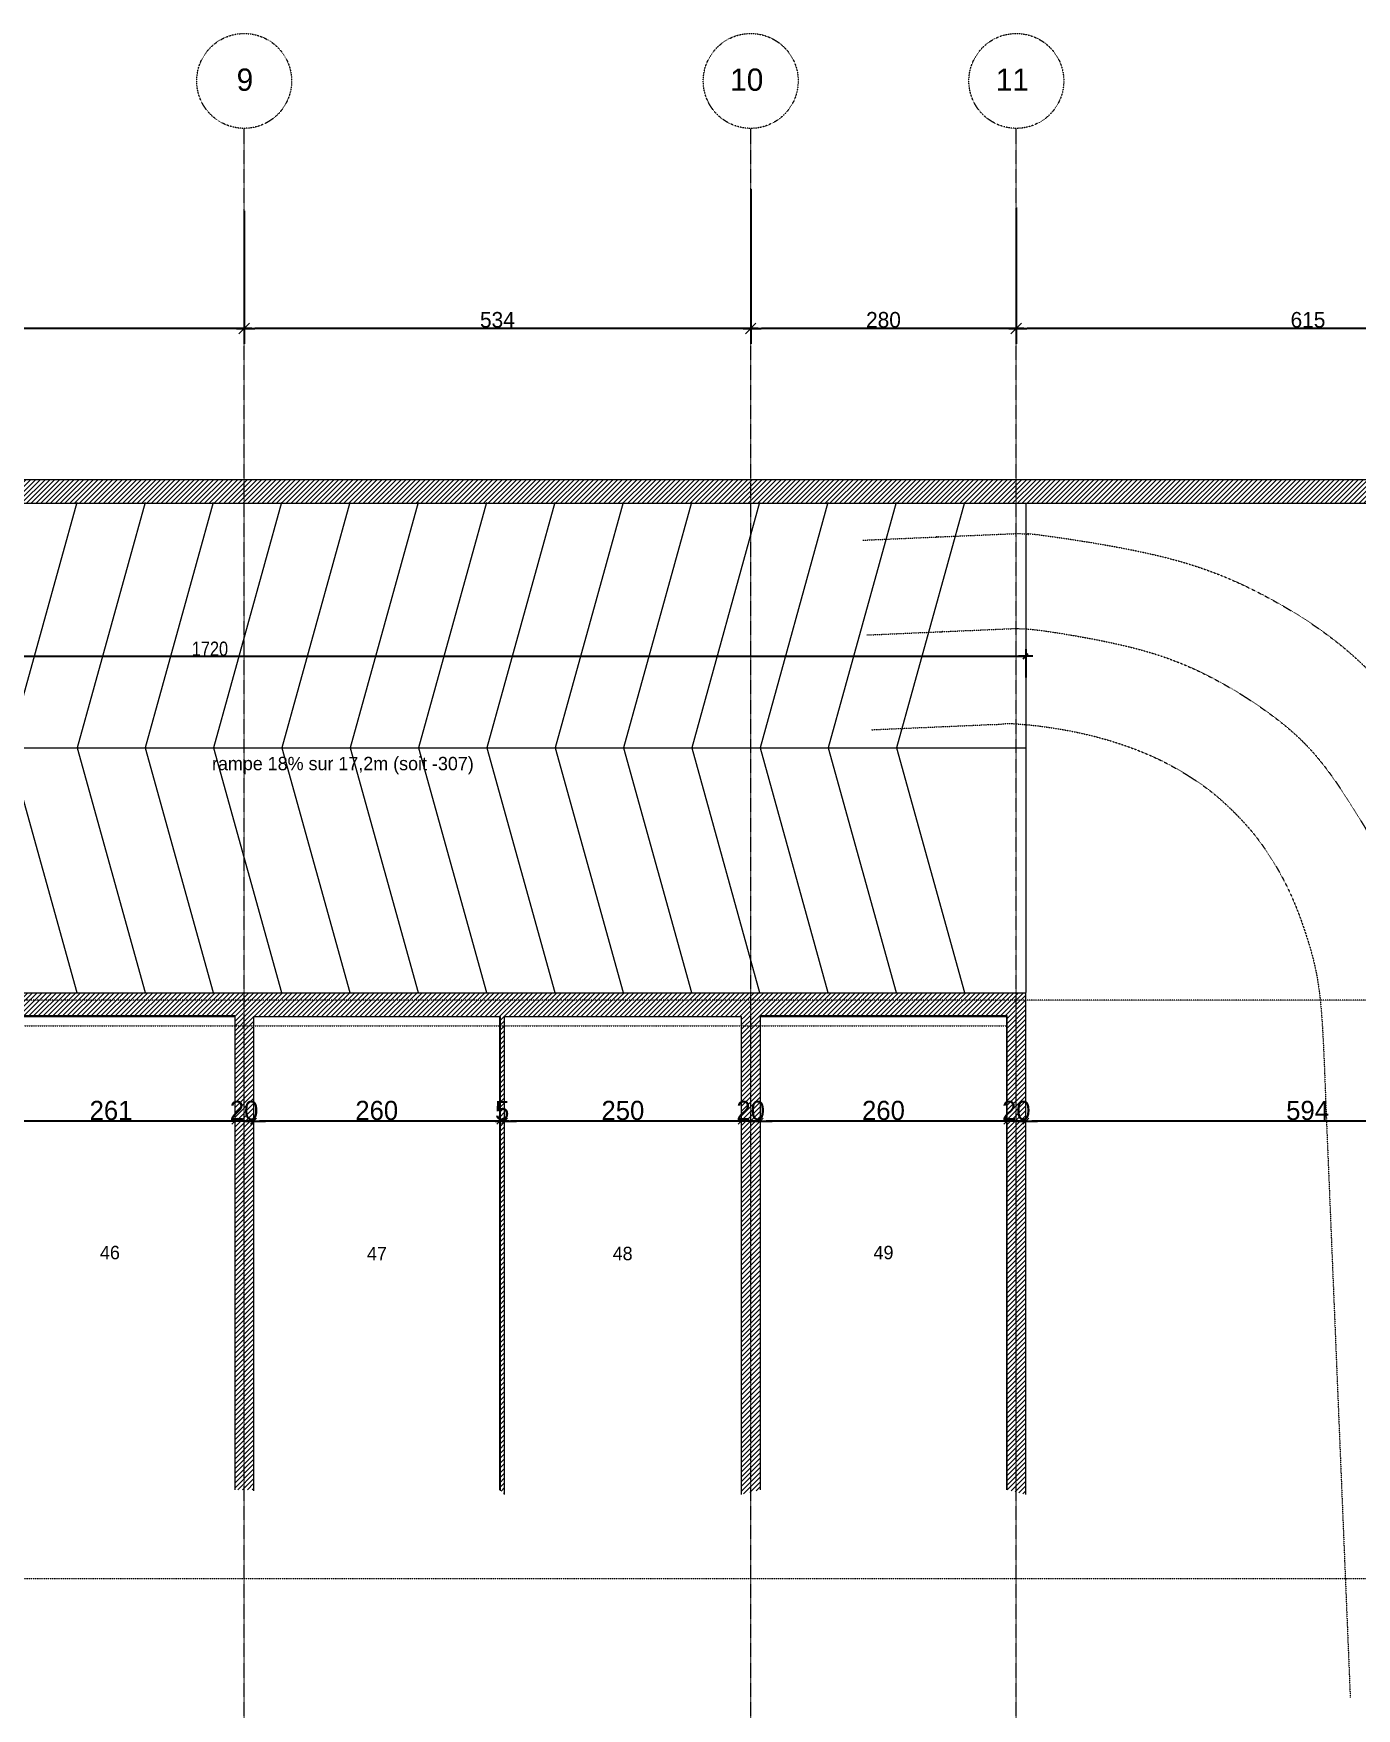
# Model space of a CAD drawing. Header units: millimetres. Extents: x -26249 to 60250, y -21218 to 23336.
# Drawn here: x 14991 to 16386, y -14544 to -12779 of the extents above; entities that cross this region are included whole.
import ezdxf

# ---------------------------------------------------------------- set-up
doc = ezdxf.new("R2010")
doc.units = ezdxf.units.MM
for name, pattern in [('Style de ligne -1', [0.41664, 0.20828, -0.20836]), ('Style de ligne -6', [1.04164, 0.625, -0.20828, 0.06943, -0.13893]), ('VW-01', [0.41656, 0.20828, -0.20828])]:
    doc.linetypes.add(name, pattern=pattern)
doc.layers.add('01_cote_gen', color=4, linetype='Continuous')
doc.layers.add('AA_COTES', color=2, linetype='Continuous')
for name, color, linetype, lineweight in [('B GÈnÈral_Hatch', 7, 'Continuous', 5), ('B Général', 7, 'Continuous', 5), ('C ANNOTATIONS-cotation', 7, 'Continuous', 5), ('C ANNOTATIONS-texte', 7, 'Continuous', 5)]:
    doc.layers.add(name, color=color, linetype=linetype, lineweight=lineweight)
doc.layers.add('C ANNOTATIONS-axes horizontaux', color=1, linetype='Style de ligne -1', lineweight=13, true_color=0xff0000)
doc.styles.add('Arial', font='arial.ttf')
doc.styles.add('Eurostile', font='')
doc.styles.add('STYLE2', font='ARIALN.TTF')
doc.styles.get('Eurostile').set_extended_font_data('Eurostile')
doc.dimstyles.new('100é', dxfattribs={"dimtxt": 20.229601, "dimasz": 6.232178, "dimexe": 10, "dimexo": 25, "dimgap": 1, "dimtad": 1, "dimdec": 1, "dimtxsty": 'Arial', "dimblk": 'VW_SLASH', "dimblk1": 'VW_SLASH', "dimblk2": 'VW_SLASH', "dimcen": 0, "dimdle": 10, "dimazin": 0, "dimtfac": 1, "dimtdec": 1, "dimtix": 1, "dimtmove": 0, "dimatfit": 0, "dimldrblk": 'VW_FILLEDARROW', "dimfxl": 25, "dimfxlon": 1, "dimfrac": 2, "dimtolj": 1, "dimarcsym": 0})
doc.dimstyles.new('Arch', dxfattribs={"dimtxt": 20.229601, "dimasz": 11.224121, "dimexe": 15.875, "dimexo": 7.9375, "dimgap": 7.9375, "dimtad": 1, "dimdec": 1, "dimtxsty": 'Arial', "dimblk": 'VW_SLASH-1', "dimblk1": 'VW_SLASH-1', "dimblk2": 'VW_SLASH-1', "dimcen": 0, "dimdle": 7.9375, "dimazin": 0, "dimtfac": 1, "dimtdec": 1, "dimtix": 1, "dimtmove": 0, "dimatfit": 0, "dimldrblk": 'VW_FILLEDARROW-1', "dimfxl": 1, "dimfrac": 2, "dimtolj": 1, "dimarcsym": 0})
doc.dimstyles.new('JB50', dxfattribs={"dimscale": 0.1, "dimtxt": 150, "dimasz": 15, "dimexe": 0.1, "dimexo": 0.1, "dimgap": 0.09, "dimtad": 1, "dimdec": 1, "dimdsep": 46, "dimtxsty": 'STYLE2', "dimblk1": 'BOND_G', "dimblk2": 'BOND_D', "dimsah": 1, "dimcen": 1.5, "dimdle": 0.01, "dimse1": 1, "dimse2": 1, "dimclrd": 4, "dimclre": 2, "dimclrt": 6, "dimazin": 2, "dimtfac": 2.333333, "dimtdec": 1, "dimtix": 1, "dimtmove": 2, "dimatfit": 3, "dimldrblk": 'BOND_G', "dimfxl": 1, "dimtolj": 1, "dimtzin": 0, "dimarcsym": 0})
pattern_1 = [(45, (7591.0607, -18699.019), (2.4253472, -2.6458333), [])]

# ---------------------------------------------------------------- blocks, each defined once
blk = doc.blocks.new('Objet Paramétrique-5')
at = {"layer": 'B Général', "color": 7, "linetype": 'Continuous', "lineweight": 5}
for p, q in [((0, 0), (0, 500)), ((250, 0), (250, 500)), ((0, 0), (250, 0))]:
    blk.add_line(p, q, dxfattribs=at)
at = {"layer": 'B Général', "color": 7, "extrusion": (0, 0, -1), "insert": (125, 250), "char_height": 14.12, "attachment_point": 5, "text_direction": (1, 0, 0), "line_spacing_factor": 0.894142, "style": 'Eurostile'}
blk.add_mtext('48', dxfattribs=at)
blk = doc.blocks.new('Objet Paramétrique-6')
at = {"layer": 'B Général', "color": 7, "linetype": 'Continuous', "lineweight": 5}
for p, q in [((0, 0), (0, 500)), ((260, 0), (260, 500)), ((0, 0), (260, 0))]:
    blk.add_line(p, q, dxfattribs=at)
at = {"layer": 'B Général', "color": 7, "extrusion": (0, 0, -1), "insert": (130, 250), "char_height": 14.12, "attachment_point": 5, "text_direction": (1, 0, 0), "line_spacing_factor": 0.894142, "style": 'Eurostile'}
blk.add_mtext('47', dxfattribs=at)
blk = doc.blocks.new('Objet Paramétrique-7')
at = {"layer": 'B Général', "color": 7, "linetype": 'Continuous', "lineweight": 5}
for p, q in [((0, 0), (0, 500)), ((263, 0), (263, 500)), ((526, 0), (526, 500)), ((0, 0), (526, 0))]:
    blk.add_line(p, q, dxfattribs=at)
at = {"layer": 'B Général', "color": 7, "extrusion": (0, 0, -1), "char_height": 14.12, "attachment_point": 5, "text_direction": (1, 0, 0), "line_spacing_factor": 0.894142, "style": 'Eurostile'}
for s, insert in [('45', (131.5, 250)), ('46', (394.5, 250))]:
    blk.add_mtext(s, dxfattribs=dict(at, insert=insert))
blk = doc.blocks.new('Objet Paramétrique-8')
at = {"layer": 'B Général', "color": 7, "linetype": 'Continuous', "lineweight": 5}
for p, q in [((0, 0), (0, 500)), ((260, 0), (260, 500)), ((0, 0), (260, 0))]:
    blk.add_line(p, q, dxfattribs=at)
at = {"layer": 'B Général', "color": 7, "extrusion": (0, 0, -1), "insert": (130, 250), "char_height": 14.12, "attachment_point": 5, "text_direction": (1, 0, 0), "line_spacing_factor": 0.894142, "style": 'Eurostile'}
blk.add_mtext('49', dxfattribs=at)
blk = doc.blocks.new('Groupe-27-1')
at = {"layer": 'B GÈnÈral_Hatch', "linetype": 'Continuous', "lineweight": 0}
blk.add_hatch(color=7, dxfattribs=at).paths.add_polyline_path([(8889.6, 4175.6), (8888.5, 4170.5), (8886.9, 4175.5)])
at = {"layer": 'B Général', "color": 7, "lineweight": 5, "flags": 128}
blk.add_lwpolyline([(8889.6, 4175.6), (8888.5, 4170.5), (8886.9, 4175.5)], close=True, dxfattribs=at)
at = {"layer": 'B Général', "color": 7, "linetype": 'VW-01', "lineweight": 5}
for points, knots in [([(8274.7, 5386.3), (8356.5, 5389.9), (8438.4, 5393.4), (8444.5, 5393), (8450.7, 5392.5), (8894.8, 5356.7), (8956.4, 4924.5), (8957.1, 4919.5), (8957.8, 4914.6), (8973.1, 4544.6), (8988.4, 4174.6)], [0, 0, 0, 1, 1, 2, 2, 3, 3, 4, 4, 5, 5, 5]), ([(8279, 5286.4), (8357.8, 5289.9), (8436.5, 5293.3), (8439.6, 5293), (8442.7, 5292.8), (8807.1, 5263.4), (8857.4, 4910.4), (8857.7, 4907.9), (8858.1, 4905.4), (8873.3, 4538), (8888.5, 4170.5)], [0, 0, 0, 1, 1, 2, 2, 3, 3, 4, 4, 5, 5, 5]), ([(8283.3, 5186.5), (8359, 5189.8), (8434.7, 5193.1), (8719.4, 5170.2), (8758.4, 4896.3), (8773.5, 4531.3), (8788.5, 4166.4)], [0, 0, 0, 1, 1, 2, 2, 3, 3, 3])]:
    blk.add_open_spline(points, degree=2, knots=knots, dxfattribs=at)
blk = doc.blocks.new('Groupe-28-1')
at = {"layer": 'B Général', "color": 7, "linetype": 'Continuous', "lineweight": 5}
for p, q in [((6726.5, 4909.9), (6726.5, 5425.3)), ((8446.5, 5425.4), (8446.5, 4909.4))]:
    blk.add_line(p, q, dxfattribs=at)
at = {"layer": 'B Général', "color": 140, "linetype": 'Continuous', "lineweight": 5, "true_color": 0x02abea}
blk.add_line((6726.5, 5167.6), (8446.5, 5167.6), dxfattribs=at)
at = {"layer": 'B Général', "color": 7, "linetype": 'Continuous', "lineweight": 5, "flags": 128}
for points in [[(6798.1, 5425.9), (6726.5, 5167.6), (6798.1, 4909.4)], [(6870, 5425.9), (6798.3, 5167.6), (6870, 4909.4)], [(6942, 5425.9), (6870.3, 5167.6), (6942, 4909.4)], [(7014, 5425.9), (6942.3, 5167.6), (7014, 4909.4)], [(7086, 5425.9), (7014.3, 5167.6), (7086, 4909.4)], [(7158, 5425.9), (7086.3, 5167.6), (7158, 4909.4)], [(7230, 5425.9), (7158.3, 5167.6), (7230, 4909.4)], [(7302, 5425.9), (7230.3, 5167.6), (7302, 4909.4)], [(7374, 5425.9), (7302.3, 5167.6), (7374, 4909.4)], [(7446, 5425.9), (7374.3, 5167.6), (7446, 4909.4)], [(7518, 5425.9), (7446.3, 5167.6), (7518, 4909.4)], [(7589.9, 5425.9), (7518.3, 5167.6), (7589.9, 4909.4)], [(7661.9, 5425.9), (7590.3, 5167.6), (7661.9, 4909.4)], [(7733.9, 5425.9), (7662.3, 5167.6), (7733.9, 4909.4)], [(7805.9, 5425.9), (7734.3, 5167.6), (7805.9, 4909.4)], [(7877.9, 5425.9), (7806.3, 5167.6), (7877.9, 4909.4)], [(7949.9, 5425.9), (7878.3, 5167.6), (7949.9, 4909.4)], [(8021.9, 5425.9), (7950.3, 5167.6), (8021.9, 4909.4)], [(8093.9, 5425.9), (8022.3, 5167.6), (8093.9, 4909.4)], [(8165.9, 5425.9), (8094.3, 5167.6), (8165.9, 4909.4)], [(8237.9, 5425.9), (8166.3, 5167.6), (8237.9, 4909.4)], [(8309.9, 5425.9), (8238.3, 5167.6), (8309.9, 4909.4)], [(8381.9, 5425.9), (8310.3, 5167.6), (8381.9, 4909.4)]]:
    blk.add_lwpolyline(points, dxfattribs=at)
blk = doc.blocks.new('VW_SLASH')
at = {"color": 0, "linetype": 'ByBlock', "lineweight": -2}
blk.add_line((1.6, 0), (-1, 0), dxfattribs=at)
at = {"color": 0, "linetype": 'Continuous', "lineweight": 20, "flags": 128}
blk.add_lwpolyline([(0.5, 0.5), (-0.5, -0.5)], dxfattribs=at)
blk = doc.blocks.new('*D861')
at = {"layer": 'C ANNOTATIONS-cotation', "color": 0, "linetype": 'Continuous', "lineweight": -2, "transparency": 16777216}
blk.add_line((15197.3, -13925), (14949.2, -13925), dxfattribs=at)
at = {"layer": 'Defpoints', "color": 0, "linetype": 'Continuous', "transparency": 16777216}
for p in [(14942.9, -13827.4), (15203.5, -13827.4), (14942.9, -13925)]:
    blk.add_point(p, dxfattribs=at)
at = {"layer": 'C ANNOTATIONS-cotation', "color": 0, "linetype": 'Continuous', "lineweight": -2, "transparency": 16777216, "xscale": 6.232177734375, "yscale": 6.232177734375, "zscale": 6.232177734375, "rotation": 180}
blk.add_blockref('VW_SLASH', (14942.9, -13925), dxfattribs=at)
at = {"layer": 'C ANNOTATIONS-cotation', "color": 0, "linetype": 'Continuous', "lineweight": -2, "transparency": 16777216, "xscale": 6.232177734375, "yscale": 6.232177734375, "zscale": 6.232177734375}
blk.add_blockref('VW_SLASH', (15203.5, -13925), dxfattribs=at)
at = {"layer": 'C ANNOTATIONS-cotation', "color": 0, "linetype": 'Continuous', "lineweight": 5, "transparency": 16777216, "insert": (15073.2, -13913.9), "char_height": 20.23, "attachment_point": 5, "style": 'Eurostile'}
blk.add_mtext('\\A1;261', dxfattribs=at)
blk = doc.blocks.new('VW_FILLEDARROW')
at = {"linetype": 'Continuous', "lineweight": 0}
blk.add_hatch(color=0, dxfattribs=at).paths.add_polyline_path([(-1.6, 0.43), (0, 0), (-1.6, -0.43)])
at = {"color": 0, "linetype": 'Continuous', "lineweight": 5, "flags": 128}
blk.add_lwpolyline([(-1.6, 0.43), (0, 0), (-1.6, -0.43)], close=True, dxfattribs=at)
blk = doc.blocks.new('*D862')
at = {"layer": 'C ANNOTATIONS-cotation', "color": 0, "linetype": 'Continuous', "lineweight": -2, "transparency": 16777216}
for p, q in [((15197.3, -13925), (15191.1, -13925)), ((15223.5, -13925), (15203.5, -13925)), ((15229.8, -13925), (15236, -13925))]:
    blk.add_line(p, q, dxfattribs=at)
at = {"layer": 'Defpoints', "color": 0, "linetype": 'Continuous', "transparency": 16777216}
for p in [(15203.5, -13827.4), (15223.5, -13839), (15203.5, -13925)]:
    blk.add_point(p, dxfattribs=at)
at = {"layer": 'C ANNOTATIONS-cotation', "color": 0, "linetype": 'Continuous', "lineweight": -2, "transparency": 16777216, "xscale": 6.232177734375, "yscale": 6.232177734375, "zscale": 6.232177734375}
blk.add_blockref('VW_SLASH', (15203.5, -13925), dxfattribs=at)
at = {"layer": 'C ANNOTATIONS-cotation', "color": 0, "linetype": 'Continuous', "lineweight": -2, "transparency": 16777216, "xscale": 6.232177734375, "yscale": 6.232177734375, "zscale": 6.232177734375, "rotation": 180}
blk.add_blockref('VW_SLASH', (15223.5, -13925), dxfattribs=at)
at = {"layer": 'C ANNOTATIONS-cotation', "color": 0, "linetype": 'Continuous', "lineweight": 5, "transparency": 16777216, "insert": (15213.5, -13913.9), "char_height": 20.23, "attachment_point": 5, "style": 'Eurostile'}
blk.add_mtext('\\A1;20', dxfattribs=at)
blk = doc.blocks.new('*D863')
at = {"layer": 'C ANNOTATIONS-cotation', "color": 0, "linetype": 'Continuous', "lineweight": -2, "transparency": 16777216}
blk.add_line((15476.8, -13925), (15229.8, -13925), dxfattribs=at)
at = {"layer": 'Defpoints', "color": 0, "linetype": 'Continuous', "transparency": 16777216}
for p in [(15223.5, -13839), (15483, -13850.6), (15223.5, -13925)]:
    blk.add_point(p, dxfattribs=at)
at = {"layer": 'C ANNOTATIONS-cotation', "color": 0, "linetype": 'Continuous', "lineweight": -2, "transparency": 16777216, "xscale": 6.232177734375, "yscale": 6.232177734375, "zscale": 6.232177734375, "rotation": 180}
blk.add_blockref('VW_SLASH', (15223.5, -13925), dxfattribs=at)
at = {"layer": 'C ANNOTATIONS-cotation', "color": 0, "linetype": 'Continuous', "lineweight": -2, "transparency": 16777216, "xscale": 6.232177734375, "yscale": 6.232177734375, "zscale": 6.232177734375}
blk.add_blockref('VW_SLASH', (15483, -13925), dxfattribs=at)
at = {"layer": 'C ANNOTATIONS-cotation', "color": 0, "linetype": 'Continuous', "lineweight": 5, "transparency": 16777216, "insert": (15353.3, -13913.9), "char_height": 20.23, "attachment_point": 5, "style": 'Eurostile'}
blk.add_mtext('\\A1;260', dxfattribs=at)
blk = doc.blocks.new('*D864')
at = {"layer": 'C ANNOTATIONS-cotation', "color": 0, "linetype": 'Continuous', "lineweight": -2, "transparency": 16777216}
for p, q in [((15476.8, -13925), (15470.6, -13925)), ((15488, -13925), (15483, -13925)), ((15494.3, -13925), (15500.5, -13925))]:
    blk.add_line(p, q, dxfattribs=at)
at = {"layer": 'Defpoints', "color": 0, "linetype": 'Continuous', "transparency": 16777216}
for p in [(15488, -13833.8), (15483, -13850.6), (15483, -13925)]:
    blk.add_point(p, dxfattribs=at)
at = {"layer": 'C ANNOTATIONS-cotation', "color": 0, "linetype": 'Continuous', "lineweight": -2, "transparency": 16777216, "xscale": 6.232177734375, "yscale": 6.232177734375, "zscale": 6.232177734375}
blk.add_blockref('VW_SLASH', (15483, -13925), dxfattribs=at)
at = {"layer": 'C ANNOTATIONS-cotation', "color": 0, "linetype": 'Continuous', "lineweight": -2, "transparency": 16777216, "xscale": 6.232177734375, "yscale": 6.232177734375, "zscale": 6.232177734375, "rotation": 180}
blk.add_blockref('VW_SLASH', (15488, -13925), dxfattribs=at)
at = {"layer": 'C ANNOTATIONS-cotation', "color": 0, "linetype": 'Continuous', "lineweight": 5, "transparency": 16777216, "insert": (15485.5, -13913.9), "char_height": 20.23, "attachment_point": 5, "style": 'Eurostile'}
blk.add_mtext('\\A1;5', dxfattribs=at)
blk = doc.blocks.new('*D865')
at = {"layer": 'C ANNOTATIONS-cotation', "color": 0, "linetype": 'Continuous', "lineweight": -2, "transparency": 16777216}
blk.add_line((15731.3, -13925), (15494.3, -13925), dxfattribs=at)
at = {"layer": 'Defpoints', "color": 0, "linetype": 'Continuous', "transparency": 16777216}
for p in [(15488, -13833.8), (15737.5, -13836.4), (15488, -13925)]:
    blk.add_point(p, dxfattribs=at)
at = {"layer": 'C ANNOTATIONS-cotation', "color": 0, "linetype": 'Continuous', "lineweight": -2, "transparency": 16777216, "xscale": 6.232177734375, "yscale": 6.232177734375, "zscale": 6.232177734375, "rotation": 180}
blk.add_blockref('VW_SLASH', (15488, -13925), dxfattribs=at)
at = {"layer": 'C ANNOTATIONS-cotation', "color": 0, "linetype": 'Continuous', "lineweight": -2, "transparency": 16777216, "xscale": 6.232177734375, "yscale": 6.232177734375, "zscale": 6.232177734375}
blk.add_blockref('VW_SLASH', (15737.5, -13925), dxfattribs=at)
at = {"layer": 'C ANNOTATIONS-cotation', "color": 0, "linetype": 'Continuous', "lineweight": 5, "transparency": 16777216, "insert": (15612.8, -13913.9), "char_height": 20.23, "attachment_point": 5, "style": 'Eurostile'}
blk.add_mtext('\\A1;250', dxfattribs=at)
blk = doc.blocks.new('*D866')
at = {"layer": 'C ANNOTATIONS-cotation', "color": 0, "linetype": 'Continuous', "lineweight": -2, "transparency": 16777216}
for p, q in [((15731.3, -13925), (15725.1, -13925)), ((15757.5, -13925), (15737.5, -13925)), ((15763.8, -13925), (15770, -13925))]:
    blk.add_line(p, q, dxfattribs=at)
at = {"layer": 'Defpoints', "color": 0, "linetype": 'Continuous', "transparency": 16777216}
for p in [(15737.5, -13836.4), (15757.5, -13836.4), (15737.5, -13925)]:
    blk.add_point(p, dxfattribs=at)
at = {"layer": 'C ANNOTATIONS-cotation', "color": 0, "linetype": 'Continuous', "lineweight": -2, "transparency": 16777216, "xscale": 6.232177734375, "yscale": 6.232177734375, "zscale": 6.232177734375}
blk.add_blockref('VW_SLASH', (15737.5, -13925), dxfattribs=at)
at = {"layer": 'C ANNOTATIONS-cotation', "color": 0, "linetype": 'Continuous', "lineweight": -2, "transparency": 16777216, "xscale": 6.232177734375, "yscale": 6.232177734375, "zscale": 6.232177734375, "rotation": 180}
blk.add_blockref('VW_SLASH', (15757.5, -13925), dxfattribs=at)
at = {"layer": 'C ANNOTATIONS-cotation', "color": 0, "linetype": 'Continuous', "lineweight": 5, "transparency": 16777216, "insert": (15747.5, -13913.9), "char_height": 20.23, "attachment_point": 5, "style": 'Eurostile'}
blk.add_mtext('\\A1;20', dxfattribs=at)
blk = doc.blocks.new('*D867')
at = {"layer": 'C ANNOTATIONS-cotation', "color": 0, "linetype": 'Continuous', "lineweight": -2, "transparency": 16777216}
blk.add_line((16011.3, -13925), (15763.8, -13925), dxfattribs=at)
at = {"layer": 'Defpoints', "color": 0, "linetype": 'Continuous', "transparency": 16777216}
for p in [(15757.5, -13836.4), (16017.5, -13843), (15757.5, -13925)]:
    blk.add_point(p, dxfattribs=at)
at = {"layer": 'C ANNOTATIONS-cotation', "color": 0, "linetype": 'Continuous', "lineweight": -2, "transparency": 16777216, "xscale": 6.232177734375, "yscale": 6.232177734375, "zscale": 6.232177734375, "rotation": 180}
blk.add_blockref('VW_SLASH', (15757.5, -13925), dxfattribs=at)
at = {"layer": 'C ANNOTATIONS-cotation', "color": 0, "linetype": 'Continuous', "lineweight": -2, "transparency": 16777216, "xscale": 6.232177734375, "yscale": 6.232177734375, "zscale": 6.232177734375}
blk.add_blockref('VW_SLASH', (16017.5, -13925), dxfattribs=at)
at = {"layer": 'C ANNOTATIONS-cotation', "color": 0, "linetype": 'Continuous', "lineweight": 5, "transparency": 16777216, "insert": (15887.5, -13913.9), "char_height": 20.23, "attachment_point": 5, "style": 'Eurostile'}
blk.add_mtext('\\A1;260', dxfattribs=at)
blk = doc.blocks.new('*D868')
at = {"layer": 'C ANNOTATIONS-cotation', "color": 0, "linetype": 'Continuous', "lineweight": -2, "transparency": 16777216}
for p, q in [((16011.3, -13925), (16005.1, -13925)), ((16037.5, -13925), (16017.5, -13925)), ((16043.8, -13925), (16050, -13925))]:
    blk.add_line(p, q, dxfattribs=at)
at = {"layer": 'Defpoints', "color": 0, "linetype": 'Continuous', "transparency": 16777216}
for p in [(16017.5, -13843), (16037.5, -13843), (16017.5, -13925)]:
    blk.add_point(p, dxfattribs=at)
at = {"layer": 'C ANNOTATIONS-cotation', "color": 0, "linetype": 'Continuous', "lineweight": -2, "transparency": 16777216, "xscale": 6.232177734375, "yscale": 6.232177734375, "zscale": 6.232177734375}
blk.add_blockref('VW_SLASH', (16017.5, -13925), dxfattribs=at)
at = {"layer": 'C ANNOTATIONS-cotation', "color": 0, "linetype": 'Continuous', "lineweight": -2, "transparency": 16777216, "xscale": 6.232177734375, "yscale": 6.232177734375, "zscale": 6.232177734375, "rotation": 180}
blk.add_blockref('VW_SLASH', (16037.5, -13925), dxfattribs=at)
at = {"layer": 'C ANNOTATIONS-cotation', "color": 0, "linetype": 'Continuous', "lineweight": 5, "transparency": 16777216, "insert": (16027.5, -13913.9), "char_height": 20.23, "attachment_point": 5, "style": 'Eurostile'}
blk.add_mtext('\\A1;20', dxfattribs=at)
blk = doc.blocks.new('*D869')
at = {"layer": 'C ANNOTATIONS-cotation', "color": 0, "linetype": 'Continuous', "lineweight": -2, "transparency": 16777216}
blk.add_line((16625.5, -13925), (16043.8, -13925), dxfattribs=at)
at = {"layer": 'Defpoints', "color": 0, "linetype": 'Continuous', "transparency": 16777216}
for p in [(16037.5, -13843), (16631.8, -13843), (16037.5, -13925)]:
    blk.add_point(p, dxfattribs=at)
at = {"layer": 'C ANNOTATIONS-cotation', "color": 0, "linetype": 'Continuous', "lineweight": -2, "transparency": 16777216, "xscale": 6.232177734375, "yscale": 6.232177734375, "zscale": 6.232177734375, "rotation": 180}
blk.add_blockref('VW_SLASH', (16037.5, -13925), dxfattribs=at)
at = {"layer": 'C ANNOTATIONS-cotation', "color": 0, "linetype": 'Continuous', "lineweight": -2, "transparency": 16777216, "xscale": 6.232177734375, "yscale": 6.232177734375, "zscale": 6.232177734375}
blk.add_blockref('VW_SLASH', (16631.8, -13925), dxfattribs=at)
at = {"layer": 'C ANNOTATIONS-cotation', "color": 0, "linetype": 'Continuous', "lineweight": 5, "transparency": 16777216, "insert": (16334.6, -13913.9), "char_height": 20.23, "attachment_point": 5, "style": 'Eurostile'}
blk.add_mtext('\\A1;594', dxfattribs=at)
blk = doc.blocks.new('VW_SLASH-1')
at = {"color": 0, "linetype": 'ByBlock', "lineweight": -2}
blk.add_line((0.71, 0), (-1, 0), dxfattribs=at)
at = {"color": 0, "linetype": 'Continuous', "lineweight": 20, "flags": 128}
blk.add_lwpolyline([(0.5, 0.5), (-0.5, -0.5)], dxfattribs=at)
blk = doc.blocks.new('*D889')
at = {"layer": 'C ANNOTATIONS-cotation', "color": 0, "linetype": 'Continuous', "lineweight": -2, "transparency": 16777216}
for p, q in [((14667.5, -12976.1), (14667.5, -13105.6)), ((15213.5, -12965.7), (15213.5, -13105.6)), ((15202.3, -13089.7), (14678.8, -13089.7))]:
    blk.add_line(p, q, dxfattribs=at)
at = {"layer": 'Defpoints', "color": 0, "linetype": 'Continuous', "transparency": 16777216}
for p in [(15213.5, -12957.7), (14667.5, -12968.1), (14667.5, -13089.7)]:
    blk.add_point(p, dxfattribs=at)
at = {"layer": 'C ANNOTATIONS-cotation', "color": 0, "linetype": 'Continuous', "lineweight": -2, "transparency": 16777216, "xscale": 11.22412109375, "yscale": 11.22412109375, "zscale": 11.22412109375, "rotation": 180}
blk.add_blockref('VW_SLASH-1', (14667.5, -13089.7), dxfattribs=at)
at = {"layer": 'C ANNOTATIONS-cotation', "color": 0, "linetype": 'Continuous', "lineweight": -2, "transparency": 16777216, "xscale": 11.22412109375, "yscale": 11.22412109375, "zscale": 11.22412109375}
blk.add_blockref('VW_SLASH-1', (15213.5, -13089.7), dxfattribs=at)
at = {"layer": 'C ANNOTATIONS-cotation', "color": 0, "linetype": 'Continuous', "lineweight": 5, "transparency": 16777216, "insert": (14940.5, -13080.5), "char_height": 16.45, "attachment_point": 5, "style": 'Eurostile'}
blk.add_mtext('\\A1;546', dxfattribs=at)
blk = doc.blocks.new('VW_FILLEDARROW-1')
at = {"linetype": 'Continuous', "lineweight": 0}
blk.add_hatch(color=0, dxfattribs=at).paths.add_polyline_path([(-1.41, 0.38), (0, 0), (-1.41, -0.38)])
at = {"color": 0, "linetype": 'Continuous', "lineweight": 5, "flags": 128}
blk.add_lwpolyline([(-1.41, 0.38), (0, 0), (-1.41, -0.38)], close=True, dxfattribs=at)
blk = doc.blocks.new('*D890')
at = {"layer": 'C ANNOTATIONS-cotation', "color": 0, "linetype": 'Continuous', "lineweight": -2, "transparency": 16777216}
for p, q in [((15747.5, -12942.8), (15747.5, -13105.6)), ((15213.5, -12965.7), (15213.5, -13105.6)), ((15736.3, -13089.7), (15224.8, -13089.7))]:
    blk.add_line(p, q, dxfattribs=at)
at = {"layer": 'Defpoints', "color": 0, "linetype": 'Continuous', "transparency": 16777216}
for p in [(15747.5, -12934.9), (15213.5, -12957.7), (15213.5, -13089.7)]:
    blk.add_point(p, dxfattribs=at)
at = {"layer": 'C ANNOTATIONS-cotation', "color": 0, "linetype": 'Continuous', "lineweight": -2, "transparency": 16777216, "xscale": 11.22412109375, "yscale": 11.22412109375, "zscale": 11.22412109375, "rotation": 180}
blk.add_blockref('VW_SLASH-1', (15213.5, -13089.7), dxfattribs=at)
at = {"layer": 'C ANNOTATIONS-cotation', "color": 0, "linetype": 'Continuous', "lineweight": -2, "transparency": 16777216, "xscale": 11.22412109375, "yscale": 11.22412109375, "zscale": 11.22412109375}
blk.add_blockref('VW_SLASH-1', (15747.5, -13089.7), dxfattribs=at)
at = {"layer": 'C ANNOTATIONS-cotation', "color": 0, "linetype": 'Continuous', "lineweight": 5, "transparency": 16777216, "insert": (15480.5, -13080.5), "char_height": 16.45, "attachment_point": 5, "style": 'Eurostile'}
blk.add_mtext('\\A1;534', dxfattribs=at)
blk = doc.blocks.new('*D891')
at = {"layer": 'C ANNOTATIONS-cotation', "color": 0, "linetype": 'Continuous', "lineweight": -2, "transparency": 16777216}
for p, q in [((15747.5, -12942.8), (15747.5, -13105.6)), ((16027.5, -12961.9), (16027.5, -13105.6)), ((16016.3, -13089.7), (15758.8, -13089.7))]:
    blk.add_line(p, q, dxfattribs=at)
at = {"layer": 'Defpoints', "color": 0, "linetype": 'Continuous', "transparency": 16777216}
for p in [(15747.5, -12934.9), (16027.5, -12954), (15747.5, -13089.7)]:
    blk.add_point(p, dxfattribs=at)
at = {"layer": 'C ANNOTATIONS-cotation', "color": 0, "linetype": 'Continuous', "lineweight": -2, "transparency": 16777216, "xscale": 11.22412109375, "yscale": 11.22412109375, "zscale": 11.22412109375, "rotation": 180}
blk.add_blockref('VW_SLASH-1', (15747.5, -13089.7), dxfattribs=at)
at = {"layer": 'C ANNOTATIONS-cotation', "color": 0, "linetype": 'Continuous', "lineweight": -2, "transparency": 16777216, "xscale": 11.22412109375, "yscale": 11.22412109375, "zscale": 11.22412109375}
blk.add_blockref('VW_SLASH-1', (16027.5, -13089.7), dxfattribs=at)
at = {"layer": 'C ANNOTATIONS-cotation', "color": 0, "linetype": 'Continuous', "lineweight": 5, "transparency": 16777216, "insert": (15887.5, -13080.5), "char_height": 16.45, "attachment_point": 5, "style": 'Eurostile'}
blk.add_mtext('\\A1;280', dxfattribs=at)
blk = doc.blocks.new('*D892')
at = {"layer": 'C ANNOTATIONS-cotation', "color": 0, "linetype": 'Continuous', "lineweight": -2, "transparency": 16777216}
for p, q in [((16027.5, -12961.9), (16027.5, -13105.6)), ((16642.5, -12976.1), (16642.5, -13105.6)), ((16631.3, -13089.7), (16038.8, -13089.7))]:
    blk.add_line(p, q, dxfattribs=at)
at = {"layer": 'Defpoints', "color": 0, "linetype": 'Continuous', "transparency": 16777216}
for p in [(16027.5, -12954), (16642.5, -12968.1), (16027.5, -13089.7)]:
    blk.add_point(p, dxfattribs=at)
at = {"layer": 'C ANNOTATIONS-cotation', "color": 0, "linetype": 'Continuous', "lineweight": -2, "transparency": 16777216, "xscale": 11.22412109375, "yscale": 11.22412109375, "zscale": 11.22412109375, "rotation": 180}
blk.add_blockref('VW_SLASH-1', (16027.5, -13089.7), dxfattribs=at)
at = {"layer": 'C ANNOTATIONS-cotation', "color": 0, "linetype": 'Continuous', "lineweight": -2, "transparency": 16777216, "xscale": 11.22412109375, "yscale": 11.22412109375, "zscale": 11.22412109375}
blk.add_blockref('VW_SLASH-1', (16642.5, -13089.7), dxfattribs=at)
at = {"layer": 'C ANNOTATIONS-cotation', "color": 0, "linetype": 'Continuous', "lineweight": 5, "transparency": 16777216, "insert": (16335, -13080.5), "char_height": 16.45, "attachment_point": 5, "style": 'Eurostile'}
blk.add_mtext('\\A1;615', dxfattribs=at)
blk = doc.blocks.new('BOND_G')
at = {"layer": 'AA_COTES', "color": 0}
for p, q in [((0, -5), (0, 15)), ((5, 0), (-5, 0)), ((1.8, 1.8), (-1.8, -1.8))]:
    blk.add_line(p, q, dxfattribs=at)
blk = doc.blocks.new('BOND_D')
at = {"layer": 'AA_COTES', "color": 0}
for p, q in [((5, 0), (-5, 0)), ((-1.8, -1.8), (1.8, 1.8)), ((0, 5), (0, -15))]:
    blk.add_line(p, q, dxfattribs=at)
blk = doc.blocks.new('*D946')
at = {"layer": '01_cote_gen', "color": 4, "lineweight": -2, "transparency": 16777216}
blk.add_line((14319, -13434.9), (16036, -13434.9), dxfattribs=at)
at = {"layer": 'Defpoints', "color": 0, "transparency": 16777216}
for p in [(16037.5, -13434.9), (14317.5, -13531.4), (16037.5, -13531.6)]:
    blk.add_point(p, dxfattribs=at)
at = {"layer": '01_cote_gen', "color": 4, "lineweight": -2, "transparency": 16777216, "xscale": 1.5, "yscale": 1.5, "zscale": 1.5, "rotation": 180}
blk.add_blockref('BOND_G', (14317.5, -13434.9), dxfattribs=at)
at = {"layer": '01_cote_gen', "color": 4, "lineweight": -2, "transparency": 16777216, "xscale": 1.5, "yscale": 1.5, "zscale": 1.5}
blk.add_blockref('BOND_D', (16037.5, -13434.9), dxfattribs=at)
at = {"layer": '01_cote_gen', "color": 6, "transparency": 16777216, "insert": (15177.5, -13427.2), "char_height": 15, "attachment_point": 5, "style": 'STYLE2'}
blk.add_mtext('\\A1;1720', dxfattribs=at)

msp = doc.modelspace()

# ---------------------------------------------------------------- hatches: boundary and pattern name
at = {"layer": 'B GÈnÈral_Hatch', "linetype": 'Continuous', "lineweight": 5}
h = msp.add_hatch(dxfattribs=at)
h.set_pattern_fill('50_BETON', style=0, pattern_type=2)
h.set_pattern_definition(pattern_1)
h.paths.add_polyline_path([(14317.546, -13248.63), (14317.546, -13273.63), (18369.061, -13273.63), (18369.061, -13248.63)])
h = msp.add_hatch(dxfattribs=at)
h.set_pattern_fill('50_BETON', style=0, pattern_type=2)
h.set_pattern_definition(pattern_1)
h.paths.add_polyline_path([(16017.545, -13814.63), (16037.545, -13789.63), (13800.949, -13789.63), (13820.949, -13814.63)])
h = msp.add_hatch(dxfattribs=at)
h.set_pattern_fill('50_BETON', style=0, pattern_type=2)
h.set_pattern_definition(pattern_1)
h.paths.add_polyline_path([(16037.545, -13789.63), (16017.545, -13814.63), (16017.545, -14313.63), (16037.545, -14318.629)])
h = msp.add_hatch(dxfattribs=at)
h.set_pattern_fill('50_BETON', style=0, pattern_type=2)
h.set_pattern_definition(pattern_1)
h.paths.add_polyline_path([(15203.545, -14313.63), (15223.545, -14313.63), (15223.545, -13814.63), (15203.545, -13814.63)])
h = msp.add_hatch(dxfattribs=at)
h.set_pattern_fill('50_BETON', style=0, pattern_type=2)
h.set_pattern_definition(pattern_1)
h.paths.add_polyline_path([(15488.045, -13814.63), (15483.045, -13814.63), (15483.045, -14313.63), (15488.045, -14318.63)])
h = msp.add_hatch(dxfattribs=at)
h.set_pattern_fill('50_BETON', style=0, pattern_type=2)
h.set_pattern_definition(pattern_1)
h.paths.add_polyline_path([(15737.545, -14318.63), (15757.545, -14313.63), (15757.545, -13814.63), (15737.545, -13814.63)])

# ---------------------------------------------------------------- linework, layer by layer
at = {"layer": 'B Général', "color": 1, "linetype": 'Style de ligne -6', "lineweight": 13, "true_color": 0xff0000}
for p, q in [((15213.545, -15413.63), (15213.545, -12878.63)), ((15747.545, -15413.63), (15747.545, -12878.63)), ((16027.545, -15413.63), (16027.545, -12878.63))]:
    msp.add_line(p, q, dxfattribs=at)
at = {"layer": 'B Général', "color": 7, "linetype": 'Continuous', "lineweight": 18}
for p, q in [((14317.546, -13248.63), (18369.061, -13248.63)), ((14317.546, -13273.63), (18369.061, -13273.63)), ((13800.949, -13789.63), (16037.545, -13789.63)), ((16037.545, -14318.629), (16037.545, -13789.63)), ((14942.949, -13814.63), (15203.545, -13814.63)), ((15203.545, -13814.63), (15203.545, -14313.63)), ((15223.545, -13814.63), (15223.545, -14313.63)), ((15223.545, -13814.63), (15483.045, -13814.63)), ((15483.045, -14313.63), (15483.045, -13814.63)), ((15488.045, -13814.63), (15737.545, -13814.63)), ((15488.045, -14318.63), (15488.045, -13814.63)), ((15737.545, -13814.63), (15737.545, -14318.63)), ((15757.545, -13814.63), (15757.545, -14313.63)), ((15757.545, -13814.63), (16017.545, -13814.63)), ((16017.545, -14313.63), (16017.545, -13814.63))]:
    msp.add_line(p, q, dxfattribs=at)
at = {"layer": 'B Général', "color": 7, "linetype": 'Continuous', "lineweight": 5}
for p, q in [((14317.546, -13248.63), (18369.061, -13248.63)), ((14317.546, -13273.63), (18369.061, -13273.63)), ((13800.949, -13789.63), (16037.545, -13789.63)), ((16037.545, -14318.629), (16037.545, -13789.63)), ((14942.949, -13814.63), (15203.545, -13814.63)), ((15203.545, -13814.63), (15203.545, -14313.63)), ((15223.545, -13814.63), (15223.545, -14313.63)), ((15223.545, -13814.63), (15483.045, -13814.63)), ((15483.045, -14313.63), (15483.045, -13814.63)), ((15488.045, -13814.63), (15737.545, -13814.63)), ((15488.045, -14318.63), (15488.045, -13814.63)), ((15737.545, -13814.63), (15737.545, -14318.63)), ((15757.545, -13814.63), (15757.545, -14313.63)), ((15757.545, -13814.63), (16017.545, -13814.63)), ((16017.545, -14313.63), (16017.545, -13814.63))]:
    msp.add_line(p, q, dxfattribs=at)
at = {"layer": 'B Général', "color": 250, "linetype": 'VW-01', "lineweight": 13, "true_color": 0x444444}
msp.add_line((13820.949, -13824.63), (16017.545, -13824.63), dxfattribs=at)
at = {"layer": 'B Général', "color": 1, "linetype": 'VW-01', "lineweight": 13, "true_color": 0xff0000}
for centre in [(15213.545, -12828.63), (15747.545, -12828.63), (16027.545, -12828.63)]:
    msp.add_circle(centre, 50, dxfattribs=at)
at = {"layer": 'C ANNOTATIONS-axes horizontaux', "color": 5, "true_color": 0x0000ff}
for p, q in [((19961.873, -13797.63), (10551.873, -13797.63)), ((19961.873, -14407.63), (10551.873, -14407.63))]:
    msp.add_line(p, q, dxfattribs=at)

# ---------------------------------------------------------------- block references
at = {"layer": 'B Général', "color": 7}
for name in ['Groupe-28-1', 'Groupe-27-1']:
    msp.add_blockref(name, (7591.061, -18699.019), dxfattribs=at)
at = {"layer": 'B Général', "color": 7, "xscale": -1, "rotation": 179.9999999973625}
for name, p in [('Objet Paramétrique-7', (14677.545, -13813.63)), ('Objet Paramétrique-6', (15223.545, -13814.63)), ('Objet Paramétrique-5', (15487.545, -13814.63)), ('Objet Paramétrique-8', (15757.545, -13813.629))]:
    msp.add_blockref(name, p, dxfattribs=at)

# ---------------------------------------------------------------- texts
at = {"layer": 'B Général', "color": 7, "attachment_point": 1, "line_spacing_factor": 0.895453, "style": 'Eurostile'}
for s, insert, char_height in [('9', (15205.626, -12815.542), 23.496), ('10', (15725.893, -12815.542), 23.4956), ('11', (16005.893, -12815.542), 23.4956)]:
    msp.add_mtext(s, dxfattribs=dict(at, insert=insert, char_height=char_height))
at = {"layer": 'C ANNOTATIONS-texte', "insert": (15179.638, -13541.064), "char_height": 14.118, "width": 402.25322, "attachment_point": 1, "line_spacing_factor": 0.894142, "style": 'Eurostile'}
msp.add_mtext('rampe 18% sur 17,2m (soit -307)', dxfattribs=at)

# ---------------------------------------------------------------- dimensions: what is measured, and where the dimension line sits
at = {"layer": '01_cote_gen'}
dim = msp.add_linear_dim(base=(16037.546, -13434.856), p1=(14317.546, -13531.398), p2=(16037.546, -13531.63), dimstyle='JB50', dxfattribs=at)
dim.commit()
dim.dimension.update_dxf_attribs({"geometry": '*D946', "text_midpoint": (15177.546, -13427.189)})
at = {"layer": 'C ANNOTATIONS-cotation', "color": 7, "linetype": 'Continuous', "lineweight": 5}
for base, p1, p2, dimstyle, override, picture, middle in [((15213.545, -13089.7), (15747.545, -12934.878), (15213.545, -12957.738), 'Arch', {"dimtxt": 16.446886, "dimgap": 1, "dimdec": 2, "dimpost": '<>', "dimtxsty": 'Eurostile', "dimtmove": 2}, '*D890', (15480.545, -13080.477)), ((15747.545, -13089.7), (16027.545, -12953.955), (15747.545, -12934.878), 'Arch', {"dimtxt": 16.446886, "dimgap": 1, "dimdec": 2, "dimpost": '<>', "dimtxsty": 'Eurostile', "dimtmove": 2}, '*D891', (15887.545, -13080.477)), ((14667.545, -13089.7), (15213.545, -12957.738), (14667.545, -12968.13), 'Arch', {"dimtxt": 16.446886, "dimgap": 1, "dimdec": 2, "dimpost": '<>', "dimtxsty": 'Eurostile', "dimtmove": 2}, '*D889', (14940.545, -13080.477)), ((16027.545, -13089.7), (16642.545, -12968.13), (16027.545, -12953.955), 'Arch', {"dimtxt": 16.446886, "dimgap": 1, "dimdec": 2, "dimpost": '<>', "dimtxsty": 'Eurostile', "dimtmove": 2}, '*D892', (16335.045, -13080.477)), ((14942.949, -13925.019), (15203.545, -13827.406), (14942.949, -13827.406), '100é', {"dimdec": 0, "dimpost": '<>', "dimtxsty": 'Eurostile', "dimse1": 1, "dimse2": 1, "dimtmove": 2}, '*D861', (15073.247, -13913.904)), ((15203.545, -13925.019), (15223.545, -13838.953), (15203.545, -13827.406), '100é', {"dimdec": 0, "dimpost": '<>', "dimtxsty": 'Eurostile', "dimse1": 1, "dimse2": 1, "dimtmove": 2}, '*D862', (15213.545, -13913.904)), ((15223.544944146, -13925.019164065), (15483.044944174, -13850.619164084), (15223.544944146, -13838.952920787), '100é', {"dimdec": 0, "dimpost": '<>', "dimtxsty": 'Eurostile', "dimse1": 1, "dimse2": 1, "dimtmove": 2}, '*D863', (15353.29494416, -13913.904363717)), ((15483.045, -13925.019), (15488.045, -13833.819), (15483.045, -13850.619), '100é', {"dimdec": 0, "dimpost": '<>', "dimtxsty": 'Eurostile', "dimse1": 1, "dimse2": 1, "dimtmove": 2}, '*D864', (15485.545, -13913.904)), ((15488.044944175, -13925.019164065), (15737.544944241, -13836.358910089), (15488.044944175, -13833.819164084), '100é', {"dimdec": 0, "dimpost": '<>', "dimtxsty": 'Eurostile', "dimse1": 1, "dimse2": 1, "dimtmove": 2}, '*D865', (15612.794944208, -13913.904363717)), ((15737.545, -13925.019), (15757.545, -13836.359), (15737.545, -13836.359), '100é', {"dimdec": 0, "dimpost": '<>', "dimtxsty": 'Eurostile', "dimse1": 1, "dimse2": 1, "dimtmove": 2}, '*D866', (15747.545, -13913.904)), ((15757.545, -13925.019), (16017.545, -13843.019), (15757.545, -13836.359), '100é', {"dimdec": 0, "dimpost": '<>', "dimtxsty": 'Eurostile', "dimse1": 1, "dimse2": 1, "dimtmove": 2}, '*D867', (15887.545, -13913.904)), ((16017.545, -13925.019), (16037.545, -13843.019), (16017.545, -13843.019), '100é', {"dimdec": 0, "dimpost": '<>', "dimtxsty": 'Eurostile', "dimse1": 1, "dimse2": 1, "dimtmove": 2}, '*D868', (16027.545, -13913.904)), ((16037.545, -13925.019), (16631.755, -13843.019), (16037.545, -13843.019), '100é', {"dimdec": 0, "dimpost": '<>', "dimtxsty": 'Eurostile', "dimse1": 1, "dimse2": 1, "dimtmove": 2}, '*D869', (16334.65, -13913.904))]:
    dim = msp.add_linear_dim(base=base, p1=p1, p2=p2, dimstyle=dimstyle, override=override, dxfattribs=at)
    dim.commit()
    dim.dimension.update_dxf_attribs({"geometry": picture, "text_midpoint": middle})

doc.saveas('drawing.dxf')
